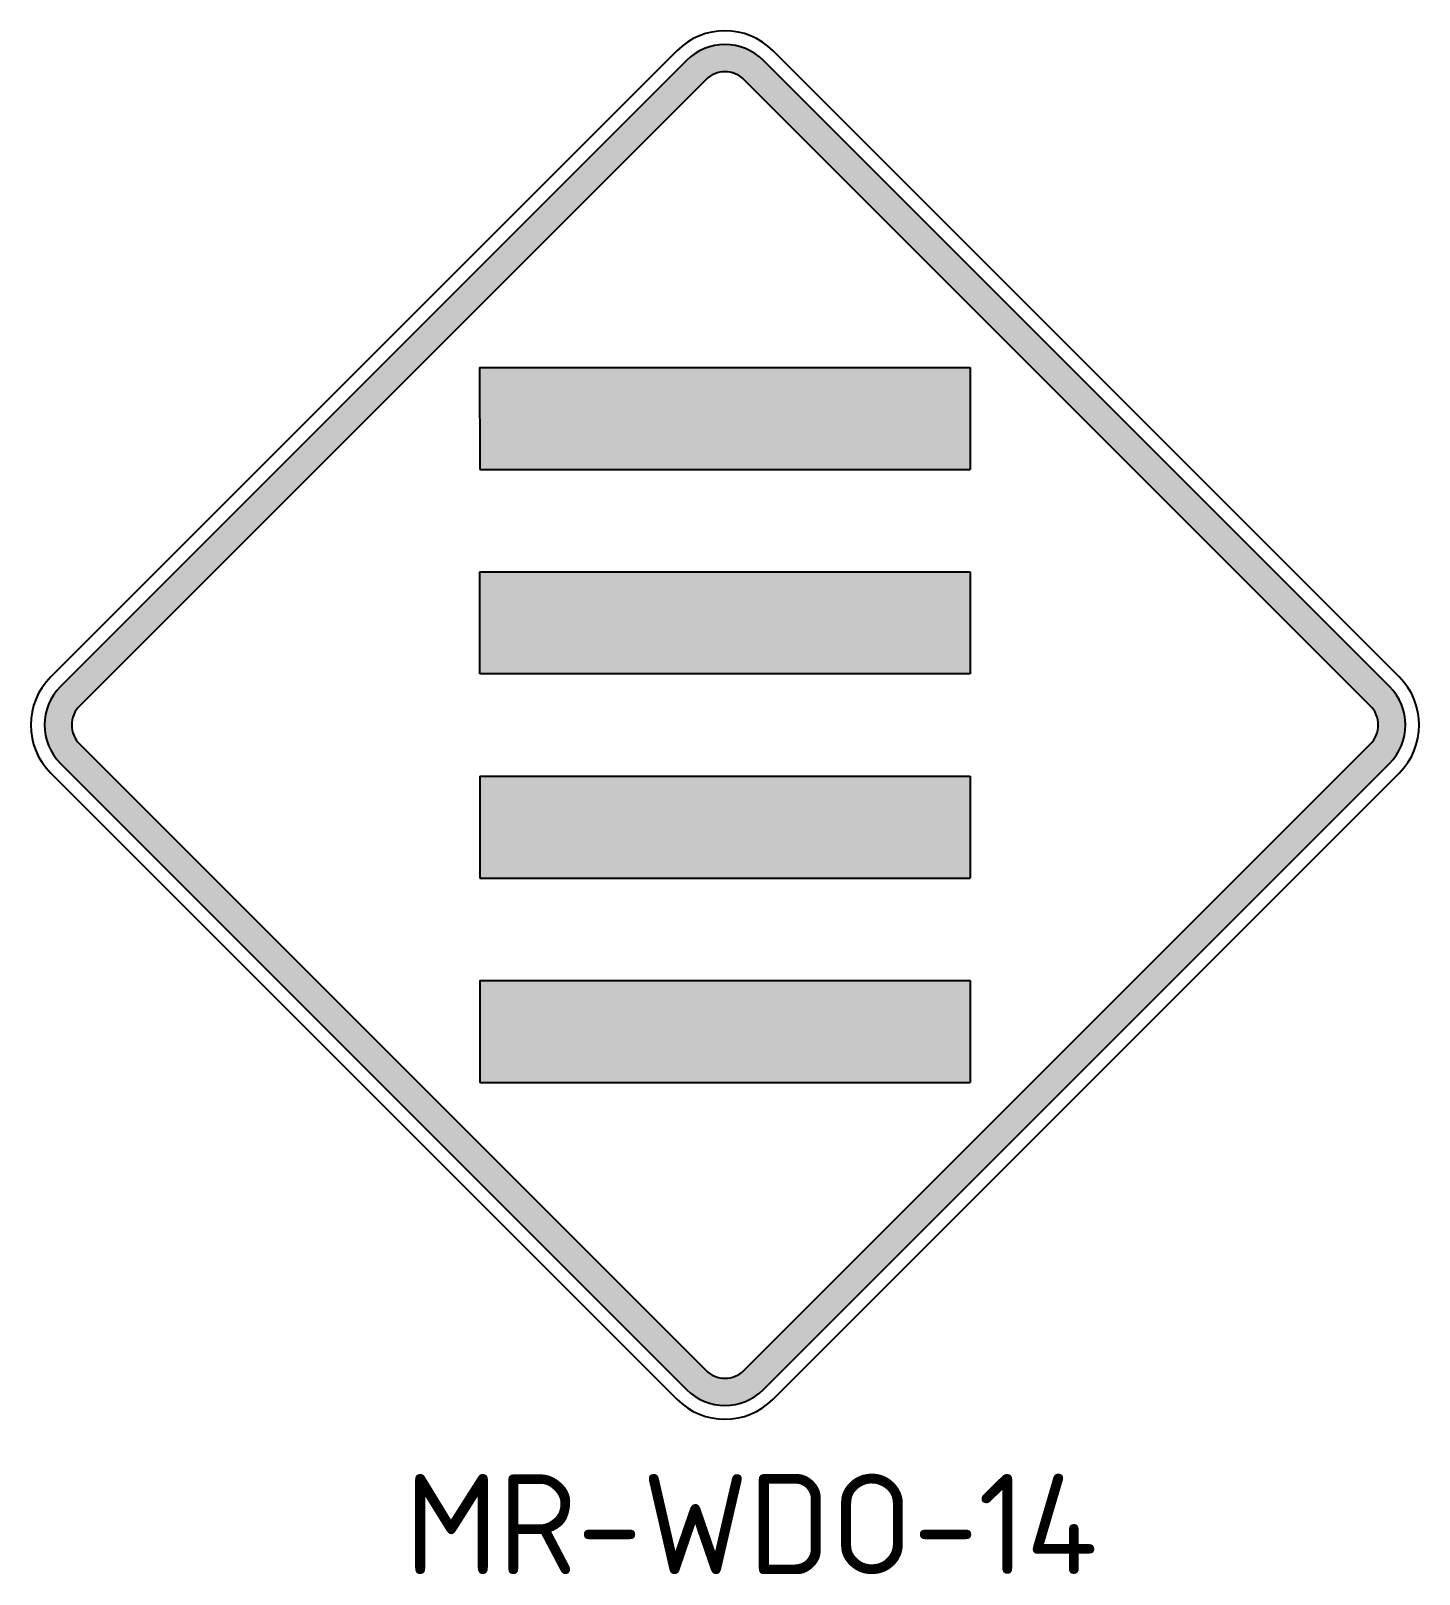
# Model space of a CAD drawing. Extents: x 0.4 to 35.1, y 0.6 to 39.1.
import ezdxf
from ezdxf.enums import TextEntityAlignment as Align

# ---------------------------------------------------------------- set-up
doc = ezdxf.new("R2010")
doc.units = 0
doc.linetypes.add('CENTERX2', pattern=[101.6, 63.5, -12.7, 12.7, -12.7])
doc.layers.add('L25', color=1, linetype='CONTINUOUS')
doc.layers.add('T25', color=1, linetype='CONTINUOUS')
doc.styles.add('ISO', font='iso3098b.shx')

msp = doc.modelspace()

# ---------------------------------------------------------------- hatches: boundary and pattern name
at = {"layer": 'L25', "linetype": 'CENTERX2'}
h = msp.add_hatch(color=256, dxfattribs=at)
h.paths.add_polyline_path([(33.86, 22.238, -0.198872), (34.059, 21.758), (34.739, 21.758, 0.198872), (34.341, 22.719), (18.714, 38.346, 0.198872), (17.752, 38.745), (17.752, 38.065, -0.198872), (18.233, 37.865)])
h.paths.add_polyline_path([(17.271, 37.865, -0.198952), (17.752, 38.065), (17.752, 38.745, 0.198952), (16.791, 38.346), (1.163, 22.719, 0.198872), (0.765, 21.758), (1.445, 21.758, -0.198872), (1.644, 22.238)])
h.paths.add_polyline_path([(16.791, 5.169, 0.198952), (17.752, 4.771), (17.752, 5.451, -0.198952), (17.271, 5.65), (1.644, 21.277, -0.198952), (1.445, 21.758), (0.765, 21.758, 0.198952), (1.163, 20.796)])
h.paths.add_polyline_path([(18.233, 5.65, -0.198872), (17.752, 5.451), (17.752, 4.771, 0.198872), (18.714, 5.169), (34.341, 20.796, 0.198952), (34.739, 21.758), (34.059, 21.758, -0.198952), (33.86, 21.277)])
for points in [[(11.629, 28.132), (11.628, 30.682), (23.868, 30.682), (23.869, 28.132)], [(11.63, 23.032), (11.629, 25.582), (23.869, 25.582), (23.87, 23.032)], [(11.63, 17.932), (11.63, 20.482), (23.87, 20.482), (23.87, 17.932)], [(11.631, 12.832), (11.631, 15.382), (23.871, 15.382), (23.871, 12.832)]]:
    msp.add_hatch(color=256, dxfattribs=at).paths.add_polyline_path(points)

# ---------------------------------------------------------------- linework, layer by layer
at = {"layer": 'L25'}
for p, q in [((16.55, 38.587), (0.923, 22.96)), ((34.581, 22.96), (18.954, 38.587)), ((16.791, 38.346), (1.163, 22.719)), ((34.341, 22.719), (18.714, 38.346)), ((17.271, 37.865), (1.644, 22.238)), ((33.86, 22.238), (18.233, 37.865)), ((1.644, 21.277), (17.271, 5.65)), ((18.233, 5.65), (33.86, 21.277)), ((0.923, 20.555), (16.55, 4.928)), ((1.163, 20.796), (16.791, 5.169)), ((18.714, 5.169), (34.341, 20.796)), ((18.954, 4.928), (34.581, 20.555))]:
    msp.add_line(p, q, dxfattribs=at)
at = {"layer": 'L25', "linetype": 'Continuous', "ltscale": 0.2}
for p, q in [((11.628, 30.682), (23.868, 30.682)), ((11.628, 30.682), (11.629, 28.132)), ((23.868, 30.682), (23.869, 28.132)), ((11.629, 28.132), (23.869, 28.132)), ((11.63, 23.032), (11.629, 25.582)), ((11.629, 25.582), (23.869, 25.582)), ((23.869, 25.582), (23.87, 23.032)), ((23.87, 23.032), (11.63, 23.032)), ((11.63, 20.482), (23.87, 20.482)), ((11.63, 20.482), (11.63, 17.932)), ((23.87, 20.482), (23.87, 17.932)), ((11.63, 17.932), (23.87, 17.932)), ((11.631, 15.382), (23.871, 15.382)), ((11.631, 15.382), (11.631, 12.832)), ((23.871, 15.382), (23.871, 12.832)), ((11.631, 12.832), (23.871, 12.832))]:
    msp.add_line(p, q, dxfattribs=at)
at = {"layer": 'L25'}
for centre, radius, start, end in [((17.752, 37.385), 1.7, 45, 135), ((17.752, 37.385), 1.36, 45, 135), ((17.752, 37.385), 0.68, 45, 135), ((2.125, 21.758), 1.7, 135, 225), ((33.379, 21.758), 1.7, 315, 45), ((2.125, 21.758), 1.36, 135, 225), ((33.379, 21.758), 1.36, 315, 45), ((2.125, 21.758), 0.68, 135, 225), ((33.379, 21.758), 0.68, 315, 45), ((17.752, 6.131), 0.68, 225, 315), ((17.752, 6.131), 1.36, 225, 315), ((17.752, 6.131), 1.7, 225, 315)]:
    msp.add_arc(centre, radius, start, end, dxfattribs=at)

# ---------------------------------------------------------------- texts
at = {"layer": 'T25', "style": 'ISO'}
msp.add_text('MR-WDO-14', height=2.5, dxfattribs=at).set_placement((18.409, 0.562), align=Align.CENTER)

doc.saveas('drawing.dxf')
